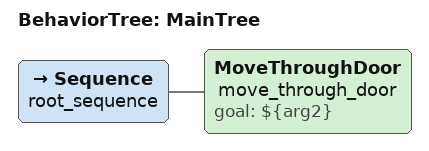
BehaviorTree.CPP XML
<root main_tree_to_execute = "MainTree" >
    <BehaviorTree ID="MainTree">
       <Sequence name="root_sequence">
           <MoveThroughDoor    name="move_through_door" goal="${arg2}"/>
       </Sequence>
    </BehaviorTree>
</root>
